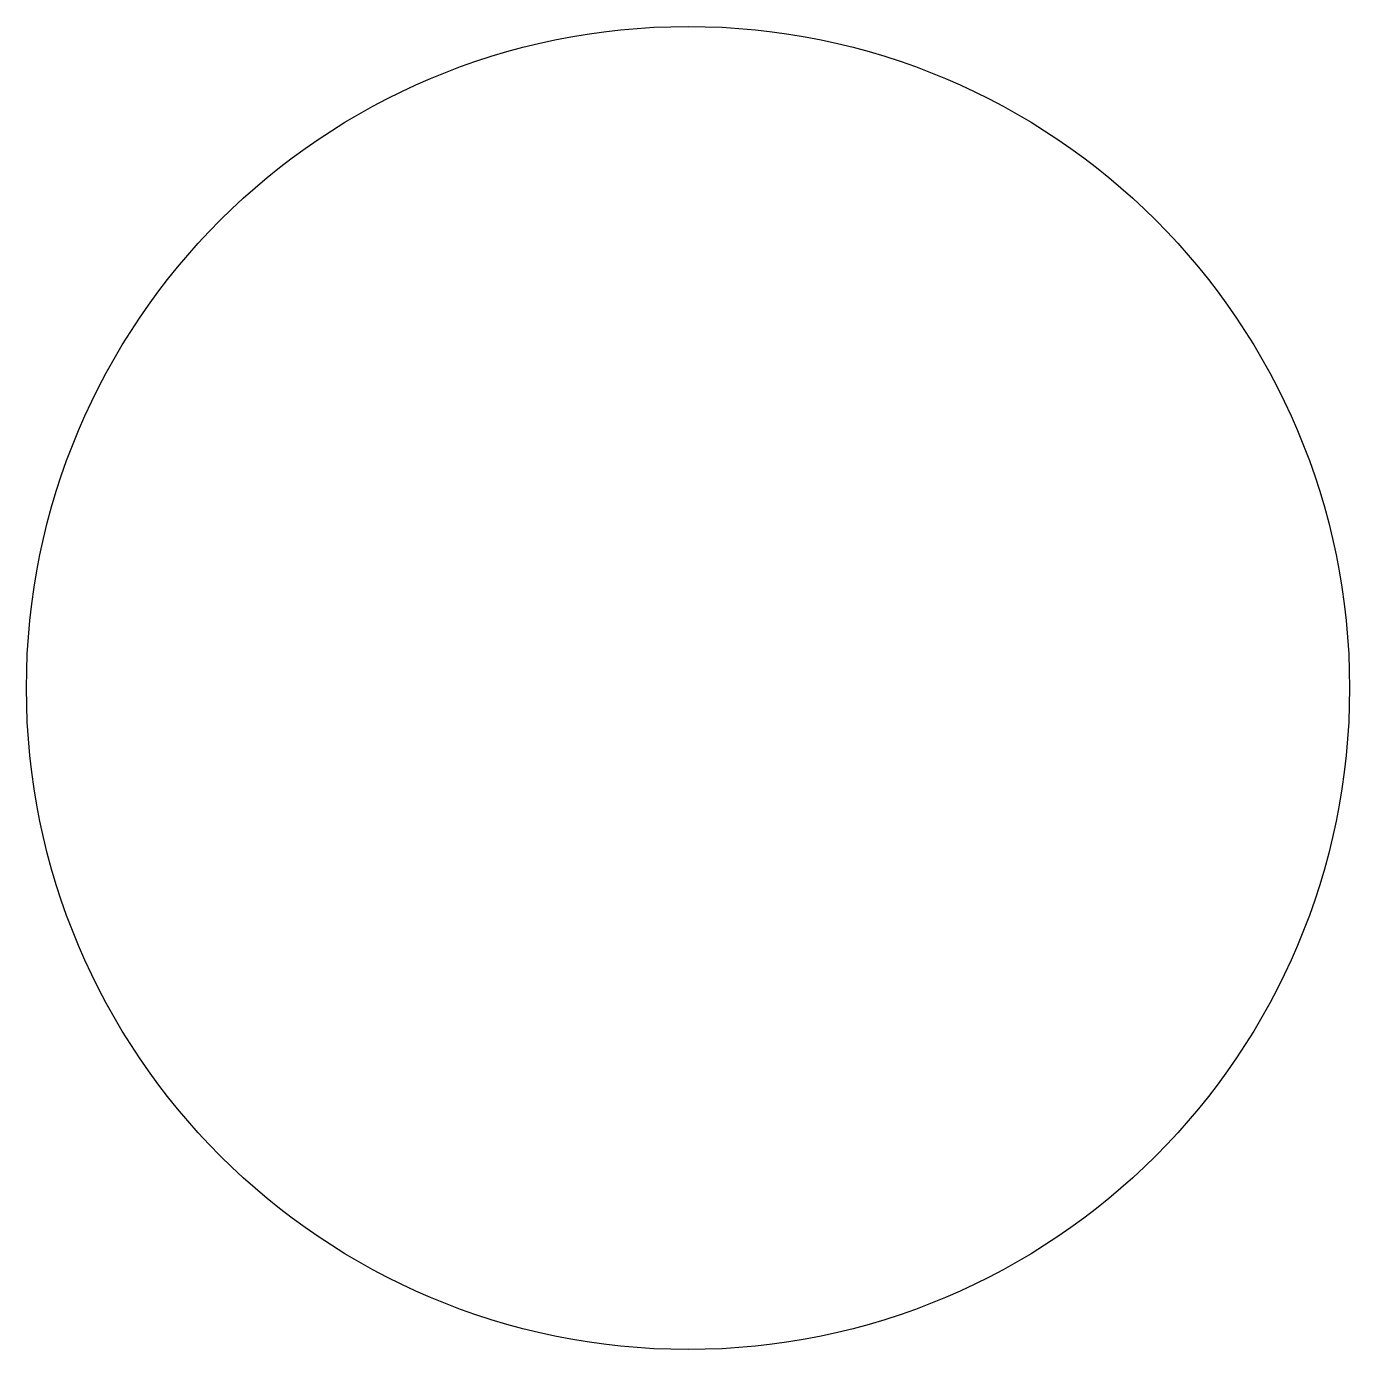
# Model space of a CAD drawing. Extents: x -54.05 to -50.95, y 5.95 to 9.05.
import ezdxf

# ---------------------------------------------------------------- set-up
doc = ezdxf.new("R2010")
doc.units = 0
doc.layers.get('0').update_dxf_attribs({"linetype": 'continuous'})

msp = doc.modelspace()

# ---------------------------------------------------------------- linework, layer by layer
at = {"color": 7}
msp.add_circle((-52.5, 7.5, 9), 1.55, dxfattribs=at)

doc.saveas('drawing.dxf')
